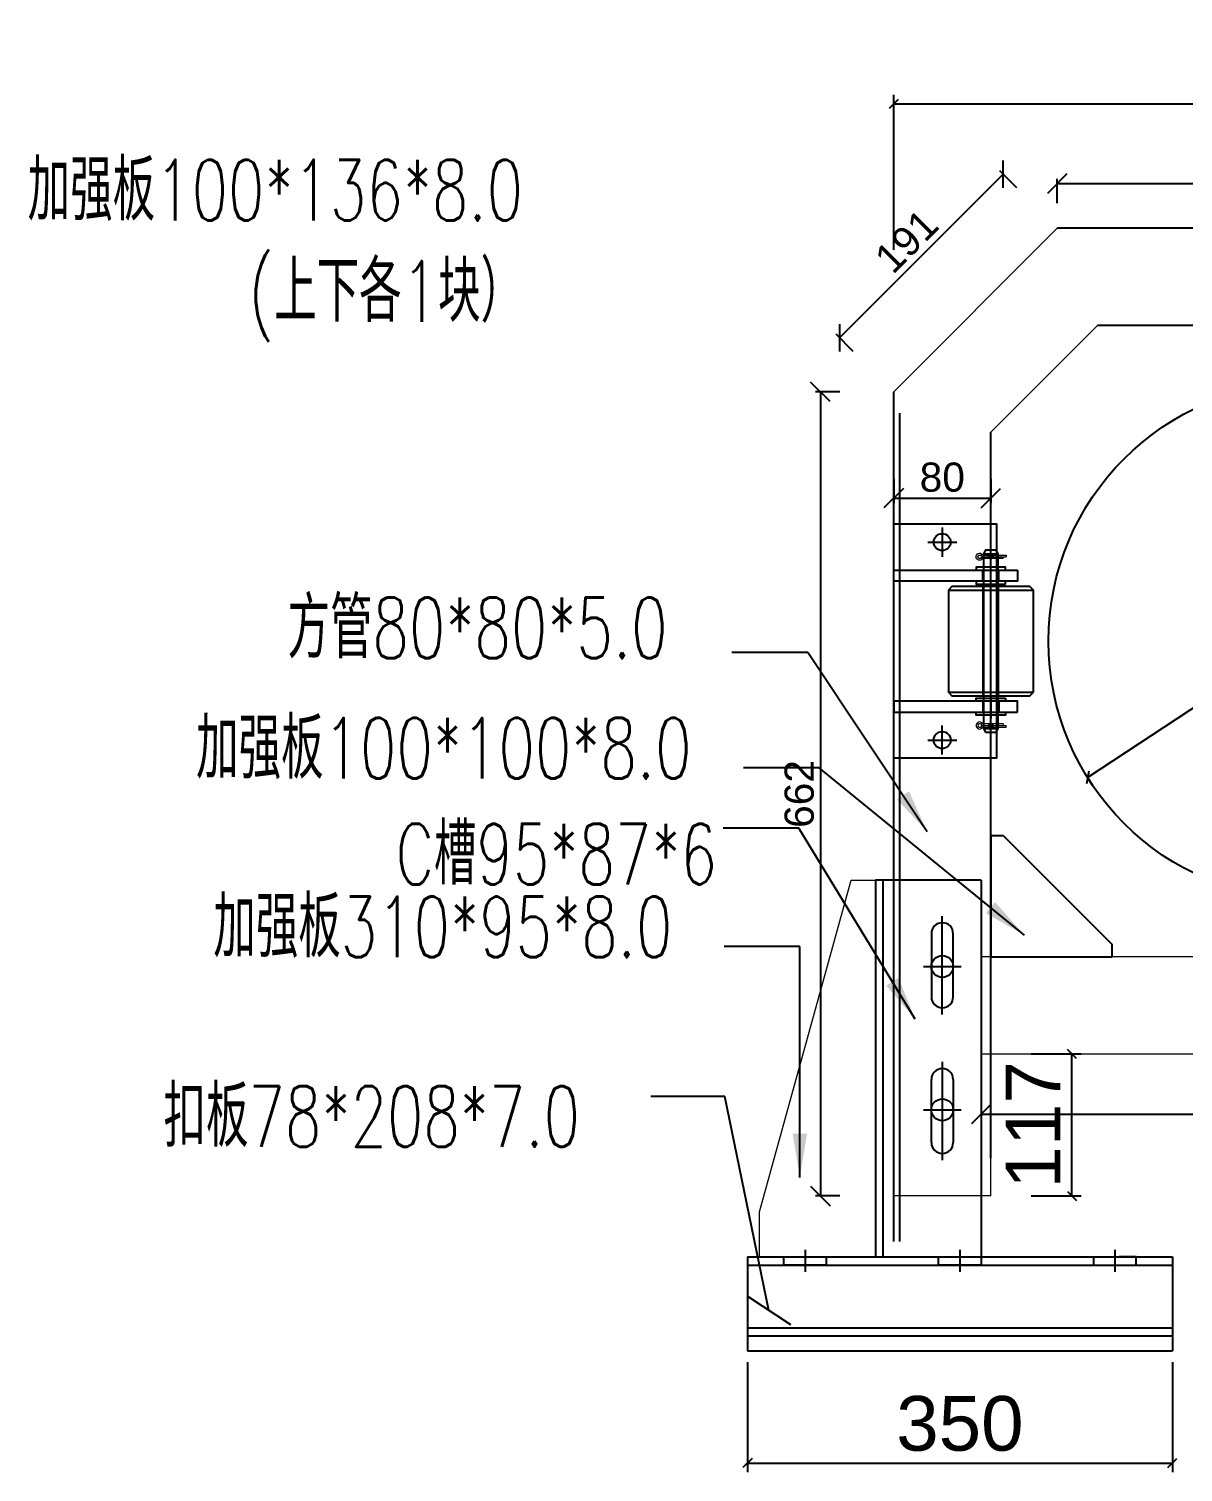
# Model space of a CAD drawing. Header units: millimetres. Extents: x -1612139 to -1300424, y 1145038 to 1536160.
# Drawn here: x -1460163 to -1459212, y 1198985 to 1200173 of the extents above; entities that cross this region are included whole.
import ezdxf

# ---------------------------------------------------------------- set-up
doc = ezdxf.new("R2010")
doc.units = ezdxf.units.MM
doc.header["$LTSCALE"] = 1000
for name, pattern in [('( Border )', [21, 6, -3, 6, -3, 0, -3]), ('CENTER2', [28.575, 19.05, -3.175, 3.175, -3.175]), ('DASHED', [0.75, 0.5, -0.25]), ('DASHED2', [9.525, 6.35, -3.175])]:
    doc.linetypes.add(name, pattern=pattern)
doc.layers.get('0').update_dxf_attribs({"linetype": 'CONTINUOUS'})
doc.layers.get('DEFPOINTS').update_dxf_attribs({"linetype": 'CONTINUOUS'})
doc.layers.add('图层5', color=6, linetype='CONTINUOUS')
doc.layers.add('码头标注', color=3, linetype='CONTINUOUS')
doc.styles.add('AIRAL', font='arial.ttf')
doc.styles.add('M', font='arial.ttf')
doc.styles.get("Standard").update_dxf_attribs({"font": 'simplex.shx', "width": 0.7, "bigfont": 'hztxt.shx'})
doc.dimstyles.new('03', dxfattribs={"dimscale": 30, "dimtxt": 2.5, "dimasz": 1.2, "dimexe": 1, "dimexo": 1.5, "dimgap": 0.5, "dimtad": 1, "dimdec": 0, "dimzin": 1, "dimdsep": 46, "dimtxsty": 'AIRAL', "dimcen": 1.5, "dimclrd": 256, "dimclre": 256, "dimclrt": 7, "dimadec": 0, "dimazin": 0, "dimtfac": 1, "dimtdec": 0, "dimtix": 1, "dimtmove": 0, "dimatfit": 0, "dimfxl": 1.25, "dimfxlon": 1, "dimlwd": -1, "dimlwe": -1, "dimarcsym": 0})
doc.dimstyles.new('15', dxfattribs={"dimscale": 15, "dimtxt": 6, "dimasz": 0.5, "dimexe": 0.5, "dimexo": 0.625, "dimtad": 1, "dimdec": 1, "dimdsep": 46, "dimtxsty": 'M', "dimblk": 'OBLIQUE', "dimcen": 2.5, "dimadec": 1, "dimazin": 0, "dimtfac": 1, "dimtdec": 1, "dimtmove": 2, "dimatfit": 3, "dimfxl": 3, "dimfxlon": 1, "dimarcsym": 0})
doc.dimstyles.new('30', dxfattribs={"dimscale": 30, "dimtxt": 1.5, "dimasz": 0.5, "dimexe": 0.625, "dimexo": 6, "dimgap": 3.75, "dimtad": 2, "dimdec": 0, "dimdsep": 46, "dimtxsty": 'M', "dimblk": 'OBLIQUE', "dimcen": 1, "dimclrd": 7, "dimclre": 256, "dimclrt": 256, "dimadec": 0, "dimazin": 0, "dimtfac": 1, "dimtdec": 0, "dimtmove": 2, "dimatfit": 3, "dimldrblk": 'OBLIQUE', "dimfxl": 15, "dimtolj": 1, "dimtzin": 0, "dimarcsym": 0})
doc.dimstyles.new('9', dxfattribs={"dimscale": 8, "dimtxt": 3, "dimasz": 2, "dimexe": 0.5, "dimexo": 0.5, "dimtad": 1, "dimdec": 0, "dimdsep": 46, "dimtxsty": 'M', "dimblk1": 'OBLIQUE', "dimblk2": 'OBLIQUE', "dimsah": 1, "dimcen": 2.5, "dimclrd": 6, "dimclre": 6, "dimclrt": 6, "dimadec": 0, "dimazin": 0, "dimtfac": 1, "dimtdec": 0, "dimtix": 1, "dimtmove": 1, "dimatfit": 3, "dimldrblk": 'OBLIQUE', "dimfxl": 2, "dimfxlon": 1, "dimtolj": 1, "dimtzin": 0, "dimarcsym": 0})

# ---------------------------------------------------------------- blocks, each defined once
blk = doc.blocks.new('滚轮支架 -t')
at = {"color": 3, "linetype": 'CENTER2', "ltscale": 0.5}
for p, q in [((-81.5, -28), (-81.5, -52)), ((81.5, -28), (81.5, -52)), ((-93.5, -40), (-69.5, -40)), ((93.5, -40), (69.5, -40)), ((-44.5, -80), (-63.5, -80)), ((44.5, -80), (63.5, -80))]:
    blk.add_line(p, q, dxfattribs=at)
at = {"color": 8, "linetype": 'DASHED'}
blk.add_line((-96.5, -80), (96.5, -80), dxfattribs=at)
at = {"linetype": 'DASHED2'}
for p, q in [((-49.5, -73.5), (-58.5, -73.5)), ((49.5, -73.5), (58.5, -73.5)), ((-49.5, -86.5), (-58.5, -86.5)), ((49.5, -86.5), (58.5, -86.5))]:
    blk.add_line(p, q, dxfattribs=at)
for points in [[(96.5, 0), (96.5, -84.6), (-96.5, -84.6), (-96.5, 0)], [(-58.5, -102), (-49.5, -102), (-49.5, 0), (-58.5, 0)], [(58.5, -102), (49.5, -102), (49.5, 0), (58.5, 0)]]:
    blk.add_lwpolyline(points, close=True)
for centre in [(-81.5, -40), (81.5, -40)]:
    blk.add_circle(centre, 7)
blk = doc.blocks.new('*U92')
blk.add_lwpolyline([(-12, 0), (-12, 2.5), (12, 2.5), (12, 0)], close=True)
blk = doc.blocks.new('*U24')
at = {"color": 8, "linetype": 'Continuous', "lineweight": 15}
for p, q in [((-1, 1.9), (-2.1, 1)), ((0, 1.4), (0, -1.4)), ((-1, -1.9), (-2.1, -1))]:
    blk.add_line(p, q, dxfattribs=at)
at = {"color": 7, "linetype": 'Continuous', "lineweight": 15}
for p, q in [((16, 1.4), (0, 1.4)), ((0, 0), (18.5, 0)), ((16, 1.4), (16, 0)), ((18.5, -1.4), (18.5, 0)), ((0, -1.4), (18.5, -1.4))]:
    blk.add_line(p, q, dxfattribs=at)
for centre, radius, start, end in [((-3.2, 0), 2.9, 41.3178, 318.6822), ((-3.2, 0), 1.45, 41.3178, 318.6822), ((0, 2.8), 2.82, 221.3178, 270), ((0, -2.8), 2.82, 90, 138.6822), ((0, 2.8), 1.37, 221.3178, 270), ((0, -2.8), 1.37, 90, 138.6822)]:
    blk.add_arc(centre, radius, start, end, dxfattribs=at)
blk = doc.blocks.new('滚轮_N7090A')
for p, q in [((-42, 35), (-42, -35)), ((42, 35), (42, -35))]:
    blk.add_line(p, q)
at = {"color": 3, "linetype": 'CENTER2'}
blk.add_line((-50.5, 0), (50.5, 0), dxfattribs=at)
at = {"linetype": 'DASHED2'}
for p, q in [((-45, 6.3), (45, 6.3)), ((-45, -6.3), (45, -6.3))]:
    blk.add_line(p, q, dxfattribs=at)
blk.add_lwpolyline([(-42, -35), (42, -35), (45, -32), (45, 32), (42, 35), (-42, 35), (-45, 32), (-45, -32)], close=True)
blk = doc.blocks.new('无头销轴_B型_D12X150')
at = {"color": 0}
for p, q in [((-72, 6), (-72, -6)), ((72, 6), (72, -6))]:
    blk.add_line(p, q, dxfattribs=at)
blk.add_lwpolyline([(-75, 4.3), (-75, -4.3), (-72, -6), (72, -6), (75, -4.3), (75, 4.3), (72, 6), (-72, 6)], close=True, dxfattribs=at)
for centre in [(-69.5, 0), (69.5, 0)]:
    blk.add_circle(centre, 1.6, dxfattribs=at)
blk = doc.blocks.new('_Oblique')
at = {"color": 0, "linetype": 'ByBlock', "lineweight": -2}
blk.add_line((-0.5, -0.5), (0.5, 0.5), dxfattribs=at)
blk = doc.blocks.new('*D117')
at = {"color": 6, "lineweight": -2, "transparency": 16777216}
for p, q in [((-1459315.7, 1200029.8), (-1459315.7, 1200049.8)), ((-1458905.1, 1200029.8), (-1458905.1, 1200049.8)), ((-1459315.7, 1200045.8), (-1458905.1, 1200045.8))]:
    blk.add_line(p, q, dxfattribs=at)
at = {"layer": 'DEFPOINTS', "color": 0, "transparency": 16777216}
for p in [(-1458905.1, 1200045.8), (-1459315.7, 1200009), (-1458905.1, 1200009)]:
    blk.add_point(p, dxfattribs=at)
at = {"color": 6, "lineweight": -2, "transparency": 16777216, "xscale": 16, "yscale": 16, "zscale": 16, "rotation": 180}
blk.add_blockref('_Oblique', (-1459315.7, 1200045.8), dxfattribs=at)
at = {"color": 6, "lineweight": -2, "transparency": 16777216, "xscale": 16, "yscale": 16, "zscale": 16}
blk.add_blockref('_Oblique', (-1458905.1, 1200045.8), dxfattribs=at)
at = {"color": 6, "transparency": 16777216, "insert": (-1459110.4, 1200062.9), "char_height": 24, "attachment_point": 5, "style": 'M'}
blk.add_mtext('\\A1;411', dxfattribs=at)
blk = doc.blocks.new('*D104')
at = {"color": 0, "lineweight": -2, "transparency": 16777216}
for p, q in [((-1459450.4, 1199991.4), (-1459450.4, 1200118.9)), ((-1458770.4, 1199991.4), (-1458770.4, 1200118.9)), ((-1459450.4, 1200111.4), (-1458770.4, 1200111.4))]:
    blk.add_line(p, q, dxfattribs=at)
at = {"layer": 'DEFPOINTS', "color": 0, "transparency": 16777216}
for p in [(-1458770.4, 1200111.4), (-1459450.4, 1199874.3), (-1458770.4, 1199874.3)]:
    blk.add_point(p, dxfattribs=at)
at = {"color": 0, "lineweight": -2, "transparency": 16777216, "xscale": 7.5, "yscale": 7.5, "zscale": 7.5, "rotation": 180}
blk.add_blockref('_Oblique', (-1459450.4, 1200111.4), dxfattribs=at)
at = {"color": 0, "lineweight": -2, "transparency": 16777216, "xscale": 7.5, "yscale": 7.5, "zscale": 7.5}
blk.add_blockref('_Oblique', (-1458770.4, 1200111.4), dxfattribs=at)
at = {"color": 0, "transparency": 16777216, "insert": (-1459110.4, 1200143.7), "char_height": 45, "attachment_point": 5, "style": 'M'}
blk.add_mtext('680', dxfattribs=at)
blk = doc.blocks.new('*D108')
at = {"color": 0, "lineweight": -2, "transparency": 16777216}
for p, q in [((-1459570.8, 1199075.1), (-1459570.8, 1198984.5)), ((-1459220.9, 1199075.1), (-1459220.9, 1198984.5)), ((-1459570.8, 1198992), (-1459220.9, 1198992))]:
    blk.add_line(p, q, dxfattribs=at)
at = {"layer": 'DEFPOINTS', "color": 0, "transparency": 16777216}
for p in [(-1459570.8, 1199084.5), (-1459220.9, 1199084.5), (-1459220.9, 1198992)]:
    blk.add_point(p, dxfattribs=at)
at = {"color": 0, "lineweight": -2, "transparency": 16777216, "xscale": 7.5, "yscale": 7.5, "zscale": 7.5, "rotation": 180}
blk.add_blockref('_Oblique', (-1459570.8, 1198992), dxfattribs=at)
at = {"color": 0, "lineweight": -2, "transparency": 16777216, "xscale": 7.5, "yscale": 7.5, "zscale": 7.5}
blk.add_blockref('_Oblique', (-1459220.9, 1198992), dxfattribs=at)
at = {"color": 0, "transparency": 16777216, "insert": (-1459395.9, 1199024.4), "char_height": 45, "attachment_point": 5, "style": 'M'}
blk.add_mtext('350', dxfattribs=at)
blk = doc.blocks.new('*D110')
at = {"color": 0, "lineweight": -2, "transparency": 16777216}
for p, q in [((-1459290.7, 1199556.7), (-1458936.2, 1199790.5)), ((-1458936.2, 1199790.5), (-1458932.1, 1199784.3)), ((-1459290.7, 1199556.7), (-1459286.6, 1199550.4))]:
    blk.add_line(p, q, dxfattribs=at)
at = {"layer": 'DEFPOINTS', "color": 0, "transparency": 16777216}
for p in [(-1458937.7, 1199792.7), (-1458936.2, 1199790.5), (-1459292.2, 1199558.9)]:
    blk.add_point(p, dxfattribs=at)
at = {"color": 0, "lineweight": -2, "transparency": 16777216, "xscale": 7.5, "yscale": 7.5, "zscale": 7.5}
for p, rotation in [((-1458936.2, 1199790.5), 33.41230054675134), ((-1459290.7, 1199556.7), 213.4123005467513)]:
    blk.add_blockref('_Oblique', p, dxfattribs=dict(at, rotation=rotation))
at = {"color": 0, "transparency": 16777216, "insert": (-1459131.3, 1199700.6), "char_height": 45, "attachment_point": 5, "rotation": 33.4123, "style": 'M'}
blk.add_mtext('425', dxfattribs=at)
blk = doc.blocks.new('*D111')
at = {"color": 0, "lineweight": -2, "transparency": 16777216}
for p, q in [((-1459337.3, 1199329), (-1459296.1, 1199329)), ((-1459303.6, 1199212), (-1459303.6, 1199329)), ((-1459337.3, 1199212), (-1459296.1, 1199212))]:
    blk.add_line(p, q, dxfattribs=at)
at = {"layer": 'DEFPOINTS', "color": 0, "transparency": 16777216}
for p in [(-1459346.7, 1199329), (-1459303.6, 1199329), (-1459346.7, 1199212)]:
    blk.add_point(p, dxfattribs=at)
at = {"color": 0, "lineweight": -2, "transparency": 16777216, "xscale": 7.5, "yscale": 7.5, "zscale": 7.5}
for p, rotation in [((-1459303.6, 1199329), 90), ((-1459303.6, 1199212), 270)]:
    blk.add_blockref('_Oblique', p, dxfattribs=dict(at, rotation=rotation))
at = {"color": 0, "transparency": 16777216, "insert": (-1459335.6, 1199270.5), "char_height": 45, "attachment_point": 5, "rotation": 90, "style": 'M'}
blk.add_mtext('117', dxfattribs=at)
blk = doc.blocks.new('*D118')
at = {"color": 6, "lineweight": -2, "transparency": 16777216}
for p, q in [((-1459450.4, 1199802.7), (-1459450.4, 1199782.7)), ((-1459370.4, 1199802.7), (-1459370.4, 1199782.7)), ((-1459450.4, 1199786.7), (-1459370.4, 1199786.7))]:
    blk.add_line(p, q, dxfattribs=at)
at = {"layer": 'DEFPOINTS', "color": 0, "transparency": 16777216}
for p in [(-1459450.4, 1199874.3), (-1459370.4, 1199841.2), (-1459370.4, 1199786.7)]:
    blk.add_point(p, dxfattribs=at)
at = {"color": 6, "lineweight": -2, "transparency": 16777216, "xscale": 16, "yscale": 16, "zscale": 16, "rotation": 180}
blk.add_blockref('_Oblique', (-1459450.4, 1199786.7), dxfattribs=at)
at = {"color": 6, "lineweight": -2, "transparency": 16777216, "xscale": 16, "yscale": 16, "zscale": 16}
blk.add_blockref('_Oblique', (-1459370.4, 1199786.7), dxfattribs=at)
at = {"color": 6, "transparency": 16777216, "insert": (-1459410.4, 1199803.9), "char_height": 24, "attachment_point": 5, "style": 'M'}
blk.add_mtext('\\A1;80', dxfattribs=at)
blk = doc.blocks.new('*D119')
at = {"color": 6, "lineweight": -2, "transparency": 16777216}
for p, q in [((-1459495, 1199918.8), (-1459360.3, 1200053.6)), ((-1459349, 1200042.2), (-1459363.1, 1200056.4)), ((-1459483.7, 1199907.5), (-1459497.8, 1199921.7))]:
    blk.add_line(p, q, dxfattribs=at)
at = {"layer": 'DEFPOINTS', "color": 0, "transparency": 16777216}
for p in [(-1459360.3, 1200053.6), (-1459315.7, 1200009), (-1459450.4, 1199874.3)]:
    blk.add_point(p, dxfattribs=at)
at = {"color": 6, "lineweight": -2, "transparency": 16777216, "xscale": 16, "yscale": 16, "zscale": 16}
for p, rotation in [((-1459360.3, 1200053.6), 44.99999999970291), ((-1459495, 1199918.8), 224.9999999997029)]:
    blk.add_blockref('_Oblique', p, dxfattribs=dict(at, rotation=rotation))
at = {"color": 6, "transparency": 16777216, "insert": (-1459439.8, 1199998.4), "char_height": 24, "attachment_point": 5, "rotation": 45, "style": 'M'}
blk.add_mtext('\\A1;191', dxfattribs=at)
blk = doc.blocks.new('*D115')
at = {"color": 6, "lineweight": -2, "transparency": 16777216}
for p, q in [((-1459494.8, 1199874.3), (-1459514.8, 1199874.3)), ((-1459510.8, 1199874.3), (-1459510.8, 1199212)), ((-1459494.8, 1199212), (-1459514.8, 1199212))]:
    blk.add_line(p, q, dxfattribs=at)
at = {"layer": 'DEFPOINTS', "color": 0, "transparency": 16777216}
for p in [(-1459450.4, 1199874.3), (-1459510.8, 1199212), (-1459450.4, 1199212)]:
    blk.add_point(p, dxfattribs=at)
at = {"color": 6, "lineweight": -2, "transparency": 16777216, "xscale": 16, "yscale": 16, "zscale": 16}
for p, rotation in [((-1459510.8, 1199874.3), 90), ((-1459510.8, 1199212), 270)]:
    blk.add_blockref('_Oblique', p, dxfattribs=dict(at, rotation=rotation))
at = {"color": 6, "transparency": 16777216, "insert": (-1459528.1, 1199543.1), "char_height": 24, "attachment_point": 5, "rotation": 90, "style": 'M'}
blk.add_mtext('\\A1;662', dxfattribs=at)
blk = doc.blocks.new('*D121')
at = {"color": 6, "lineweight": -2, "transparency": 16777216}
for p, q in [((-1459378.4, 1199295.4), (-1459378.4, 1199275.4)), ((-1458842.4, 1199295.4), (-1458842.4, 1199275.4)), ((-1459378.4, 1199279.4), (-1458842.4, 1199279.4))]:
    blk.add_line(p, q, dxfattribs=at)
at = {"layer": 'DEFPOINTS', "color": 0, "transparency": 16777216}
for p in [(-1459378.4, 1199329), (-1458842.4, 1199329), (-1458842.4, 1199279.4)]:
    blk.add_point(p, dxfattribs=at)
at = {"color": 6, "lineweight": -2, "transparency": 16777216, "xscale": 16, "yscale": 16, "zscale": 16, "rotation": 180}
blk.add_blockref('_Oblique', (-1459378.4, 1199279.4), dxfattribs=at)
at = {"color": 6, "lineweight": -2, "transparency": 16777216, "xscale": 16, "yscale": 16, "zscale": 16}
blk.add_blockref('_Oblique', (-1458842.4, 1199279.4), dxfattribs=at)
at = {"color": 6, "transparency": 16777216, "insert": (-1459110.4, 1199296.6), "char_height": 24, "attachment_point": 5, "style": 'M'}
blk.add_mtext('\\A1;536', dxfattribs=at)

msp = doc.modelspace()

# ---------------------------------------------------------------- linework, layer by layer
at = {"lineweight": 5}
for p, q in [((-1459450.4, 1199874.3), (-1459315.7, 1200009)), ((-1459370.4, 1199841.2), (-1459282.6, 1199929)), ((-1459560.9, 1199199), (-1459485.4, 1199472)), ((-1459485.4, 1199472), (-1459465.4, 1199472)), ((-1459560.9, 1199162), (-1459560.9, 1199199)), ((-1459470.4, 1199162), (-1459570.8, 1199162))]:
    msp.add_line(p, q, dxfattribs=at)
for p, q in [((-1458905.1, 1200009), (-1459315.7, 1200009)), ((-1458938.3, 1199929), (-1459282.6, 1199929)), ((-1459450.4, 1199174.5), (-1459450.4, 1199874.3)), ((-1459370.4, 1199243.1), (-1459370.4, 1199841.2)), ((-1459419.4, 1199428), (-1459419.4, 1199376)), ((-1459401.4, 1199376), (-1459401.4, 1199428)), ((-1459419.4, 1199256), (-1459419.4, 1199308)), ((-1459401.4, 1199308), (-1459401.4, 1199256)), ((-1459570.8, 1199162), (-1459220.9, 1199162)), ((-1459570.8, 1199162), (-1459570.8, 1199084.5)), ((-1459527.4, 1199162), (-1459527.4, 1199162)), ((-1459399.9, 1199162), (-1459399.9, 1199162)), ((-1459264.3, 1199162), (-1459264.3, 1199162)), ((-1459220.9, 1199162), (-1459220.9, 1199084.5)), ((-1459570.8, 1199103.5), (-1459220.9, 1199103.5)), ((-1459570.8, 1199096.8), (-1459220.9, 1199096.8)), ((-1459570.8, 1199084.5), (-1459220.9, 1199084.5))]:
    msp.add_line(p, q)
at = {"color": 253, "linetype": 'CENTER2', "true_color": 0xadadad}
msp.add_line((-1459445.4, 1199174.5), (-1459445.4, 1199856.7), dxfattribs=at)
at = {"color": 1}
for p, q in [((-1459370.4, 1199509), (-1459370.4, 1199409)), ((-1459370.4, 1199509), (-1459360.4, 1199509)), ((-1459360.4, 1199509), (-1459270.4, 1199419)), ((-1459270.4, 1199409), (-1459270.4, 1199419)), ((-1459370.4, 1199409), (-1459270.4, 1199409))]:
    msp.add_line(p, q, dxfattribs=at)
at = {"color": 4}
for p, q in [((-1459378.4, 1199472), (-1459465.4, 1199472)), ((-1459465.4, 1199472), (-1459465.4, 1199162)), ((-1459378.4, 1199472), (-1459378.4, 1199162)), ((-1459470.4, 1199162), (-1459370.4, 1199162))]:
    msp.add_line(p, q, dxfattribs=at)
at = {"color": 0, "lineweight": 5}
for p, q in [((-1459370.4, 1199212), (-1459370.4, 1199472)), ((-1458842.4, 1199409), (-1459378.4, 1199409)), ((-1459378.4, 1199329), (-1458842.4, 1199329)), ((-1459370.4, 1199212), (-1459450.4, 1199212))]:
    msp.add_line(p, q, dxfattribs=at)
at = {"color": 3, "linetype": 'CENTER2'}
for p, q in [((-1459410.4, 1199361.5), (-1459410.4, 1199442.4)), ((-1459426, 1199401), (-1459394.9, 1199401)), ((-1459410.4, 1199322.4), (-1459410.4, 1199241.5)), ((-1459426, 1199283), (-1459394.9, 1199283))]:
    msp.add_line(p, q, dxfattribs=at)
at = {"color": 3, "linetype": 'CENTER2', "lineweight": -2, "ltscale": 0.5}
for p, q in [((-1459523.4, 1199167.6), (-1459523.4, 1199149.4)), ((-1459395.9, 1199167.6), (-1459395.9, 1199149.4)), ((-1459268.3, 1199167.6), (-1459268.3, 1199149.4))]:
    msp.add_line(p, q, dxfattribs=at)
at = {"linetype": 'DASHED'}
msp.add_line((-1459570.8, 1199155), (-1459220.9, 1199155), dxfattribs=at)
at = {"color": 0, "linetype": 'DASHED2', "lineweight": -2, "ltscale": 0.5}
for p, q in [((-1459540.9, 1199155), (-1459540.9, 1199162)), ((-1459540.9, 1199162), (-1459526.9, 1199162)), ((-1459505.9, 1199155), (-1459540.9, 1199155)), ((-1459505.9, 1199162), (-1459505.9, 1199155)), ((-1459413.4, 1199155), (-1459413.4, 1199162)), ((-1459413.4, 1199162), (-1459378.4, 1199162)), ((-1459378.4, 1199155), (-1459413.4, 1199155)), ((-1459378.4, 1199162), (-1459378.4, 1199155)), ((-1459285.8, 1199162), (-1459285.8, 1199155)), ((-1459285.8, 1199155), (-1459250.8, 1199155)), ((-1459250.8, 1199162), (-1459264.8, 1199162)), ((-1459250.8, 1199155), (-1459250.8, 1199162))]:
    msp.add_line(p, q, dxfattribs=at)
for centre, radius in [((-1459110.4, 1199669), 212.5), ((-1459410.4, 1199401), 9), ((-1459410.4, 1199283), 9)]:
    msp.add_circle(centre, radius)
for centre, start, end in [((-1459410.4, 1199428), 0, 180), ((-1459410.4, 1199376), 180, 0), ((-1459410.4, 1199308), 0, 180), ((-1459410.4, 1199256), 180, 0)]:
    msp.add_arc(centre, 9, start, end)
at = {"layer": '图层5', "color": 4, "linetype": '( Border )'}
msp.add_line((-1459459.4, 1199472), (-1459459.4, 1199162), dxfattribs=at)

# ---------------------------------------------------------------- block references
for name, p, rotation in [('滚轮支架 -t', (-1459450.4, 1199669), 90), ('无头销轴_B型_D12X150', (-1459370.4, 1199669), 90), ('滚轮_N7090A', (-1459370.4, 1199669), 90), ('*U92', (-1459370.4, 1199622), 180), ('*U92', (-1459370.4, 1199610.5), 180)]:
    msp.add_blockref(name, p, dxfattribs=dict(rotation=rotation))
at = {"extrusion": (0, 0, -1), "zscale": -1, "rotation": 180}
msp.add_blockref('*U24', (1459376.4, 1199738.5), dxfattribs=at)
at = {"extrusion": (0, 0, -1), "zscale": -1}
for p in [(1459370.4, 1199727.5), (1459370.4, 1199716)]:
    msp.add_blockref('*U92', p, dxfattribs=at)
msp.add_blockref('*U24', (-1459376.4, 1199599.5))

# ---------------------------------------------------------------- texts
at = {"color": 4, "char_height": 50, "width": 3926.989, "attachment_point": 3}
for s, insert in [('{\\C256;加强板100*136*8.0\\P(上下各1块）}', (-1459755.6, 1200065.4)), ('{\\C256;方管80*80*5.0}', (-1459636.6, 1199704.9)), ('{\\C256;加强板100*100*8.0}', (-1459616.9, 1199605.7)), ('{\\C256;C槽95*87*6}', (-1459596, 1199518.6)), ('{\\C256;加强板310*95*8.0}', (-1459632.7, 1199458.6)), ('{\\C256;扣板78*208*7.0}', (-1459708.7, 1199302.5))]:
    msp.add_mtext(s, dxfattribs=dict(at, insert=insert))

# ---------------------------------------------------------------- dimensions: what is measured, and where the dimension line sits
for base, p1, p2, picture, middle in [((-1458770.4, 1200111.4), (-1459450.4, 1199874.3), (-1458770.4, 1199874.3), '*D104', (-1459110.4, 1200143.7)), ((-1459220.9, 1198992), (-1459570.8, 1199084.5), (-1459220.9, 1199084.5), '*D108', (-1459395.9, 1199024.4))]:
    dim = msp.add_linear_dim(base=base, p1=p1, p2=p2, dimstyle='15', override={"dimtxt": 3, "dimdec": 0, "dimadec": 0, "dimtdec": 0, "dimfxl": 8})
    dim.commit()
    dim.dimension.update_dxf_attribs({"geometry": picture, "text_midpoint": middle})
for base, p1, p2, picture, middle in [((-1458905.1, 1200045.8), (-1459315.7, 1200009), (-1458905.1, 1200009), '*D117', (-1459110.4, 1200062.9)), ((-1459370.4, 1199786.7), (-1459450.4, 1199874.3), (-1459370.4, 1199841.2), '*D118', (-1459410.4, 1199803.9))]:
    dim = msp.add_linear_dim(base=base, p1=p1, p2=p2, dimstyle='9')
    dim.commit()
    dim.dimension.update_dxf_attribs({"geometry": picture, "text_midpoint": middle})
for p1, p2, distance, picture, middle in [((-1459450.4398, 1199874.3), (-1459315.732, 1200009.0077), 62.999, '*D119', (-1459439.8332, 1199998.4012)), ((-1459450.4, 1199874.3), (-1459450.4, 1199212), -60.4, '*D115', (-1459528.1, 1199543.1)), ((-1459378.4, 1199329), (-1458842.4, 1199329), -49.6, '*D121', (-1459110.4, 1199296.6))]:
    dim = msp.add_aligned_dim(p1=p1, p2=p2, distance=distance, dimstyle='9')
    dim.commit()
    dim.dimension.update_dxf_attribs({"geometry": picture, "text_midpoint": middle})
dim = msp.add_aligned_dim(p1=(-1459292.2, 1199558.9), p2=(-1458937.7, 1199792.7), distance=-2.7, dimstyle='15', override={"dimtxt": 3, "dimdec": 0, "dimadec": 0, "dimtdec": 0, "dimfxl": 8})
dim.commit()
dim.dimension.update_dxf_attribs({"geometry": '*D110', "text_midpoint": (-1459131.3, 1199700.6)})
dim = msp.add_linear_dim(base=(-1459303.6, 1199329), p1=(-1459346.7, 1199212), p2=(-1459346.7, 1199329), angle=90, dimstyle='15', override={"dimtxt": 3, "dimdec": 0, "dimadec": 0, "dimtdec": 0, "dimfxl": 8})
dim.commit()
dim.dimension.update_dxf_attribs({"geometry": '*D111', "text_midpoint": (-1459335.6, 1199270.5)})

# ---------------------------------------------------------------- leaders
at = {"color": 4}
for points in [[(-1459422.8, 1199512), (-1459521.2, 1199659.5), (-1459583.6, 1199659.5)], [(-1459342.8, 1199426.8), (-1459511.9, 1199564.6), (-1459574.2, 1199564.6)], [(-1459432.7, 1199357.7), (-1459528.5, 1199515), (-1459590.9, 1199515)], [(-1459527.7, 1199227.3), (-1459527.7, 1199417.6), (-1459590, 1199417.6)]]:
    msp.add_leader(points, dimstyle='03', dxfattribs=at)
at = {"layer": '码头标注', "color": 0}
msp.add_leader([(-1459553.1, 1199117.7), (-1459589.5, 1199293.8), (-1459650.5, 1199293.8)], dimstyle='30', override={"dimasz": 1, "dimgap": 0, "dimtad": 0}, dxfattribs=at)

doc.saveas('drawing.dxf')
